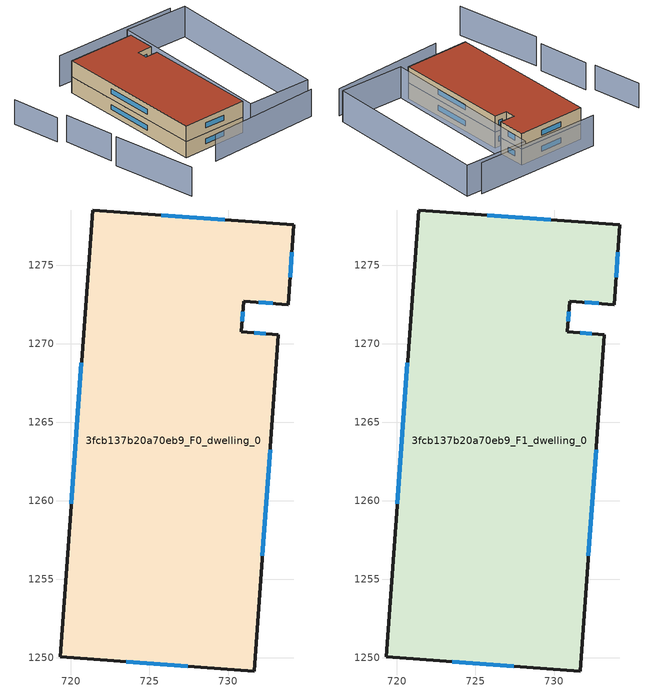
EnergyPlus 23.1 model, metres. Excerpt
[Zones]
3fcb137b20a70eb9_F0_dwelling_0
 floor ground (EU_floor_Construction): 734.2,1277.58 733.83,1272.49 730.99,1272.7 730.85,1270.75 733.21,1270.58 731.66,1249.16 719.3,1250.06 721.37,1278.51 z0
 wall outside (EU_wall_Construction): 719.3,1250.06 731.66,1249.16 733.21,1270.58 730.85,1270.75 730.99,1272.7 733.83,1272.49 734.2,1277.58 721.37,1278.51 719.3,1250.06 z0:3
 window (EU_Window_Construction): 723.53,1249.75 727.43,1249.47 / 720.67,1268.77 720.01,1259.8 / 729.81,1277.9 725.76,1278.19 / 733.96,1274.23 734.07,1275.84 / 731.96,1272.63 732.86,1272.56 / 730.89,1271.42 730.94,1272.03 / 732.4,1270.64 731.66,1270.69 / 732.19,1256.49 732.68,1263.25 z1.03:1.97
3fcb137b20a70eb9_F1_dwelling_0
 floor to 3fcb137b20a70eb9_F0_dwelling_0 (EU_floor_Construction): 734.2,1277.58 733.83,1272.49 730.99,1272.7 730.85,1270.75 733.21,1270.58 731.66,1249.16 719.3,1250.06 721.37,1278.51 z3
 wall outside (EU_wall_Construction): 719.3,1250.06 731.66,1249.16 733.21,1270.58 730.85,1270.75 730.99,1272.7 733.83,1272.49 734.2,1277.58 721.37,1278.51 719.3,1250.06 z3:6
 window (EU_Window_Construction): 723.53,1249.75 727.43,1249.47 / 720.67,1268.77 720.01,1259.8 / 729.81,1277.9 725.76,1278.19 / 733.96,1274.23 734.07,1275.84 / 731.96,1272.63 732.86,1272.56 / 730.89,1271.42 730.94,1272.03 / 732.4,1270.64 731.66,1270.69 / 732.19,1256.49 732.68,1263.25 z4.03:4.97
 roof outside (EU_roof_Construction): 731.66,1249.16 733.21,1270.58 730.85,1270.75 730.99,1272.7 733.83,1272.49 734.2,1277.58 721.37,1278.51 719.3,1250.06 z6
shading: 721.92,1245.81 743.52,1245.04 / 709.21,1267.69 709.98,1258.18 z0:5.1; 709.34,1256.42 710.91,1240.59 z0:5.5; 745.31,1279.37 721.45,1281.4 / 747.55,1278.26 744.48,1246.79 / 744.48,1246.79 732.23,1247.99 / 732.23,1247.99 735.29,1279.45 / 735.29,1279.45 747.55,1278.26 z0:5.8; 707.38,1277.95 708.17,1268.84 z0:4.6
[Building]
EU S2 Campaign: North Axis=0; Terrain=City; Solar Distribution=FullExterior
[Site:Location]
Cape.Town.Intl.AP: Latitude=-33.965; Longitude=18.602; Time Zone=2; Elevation=46
[SizingPeriod:WeatherFileDays]
AnnualSizingPeriod: Begin Month=1; Begin Day of Month=1; End Month=12; End Day of Month=31; Day of Week for Start Day=Monday; Use Weather File Daylight Saving Period=No; Use Weather File Rain and Snow Indicators=No
[MATERIAL]
EU_InternalMass_Material: Roughness=MediumRough; Thickness=0.1; Conductivity=1; Density=1800; Specific Heat=900; Thermal Absorptance=0.9; Solar Absorptance=0.7; Visible Absorptance=0.7
[MATERIAL:NOMASS] Roughness=MediumRough; Thermal Absorptance=0.9; Solar Absorptance=0.7; Visible Absorptance=0.7
Name | Thermal Resistance
EU_wall_NoMass | 0.493876
EU_roof_NoMass | 0.449382
EU_floor_NoMass | 1.25
[WINDOWMATERIAL:SIMPLEGLAZINGSYSTEM]
EU_Window_SimpleGlazing: UFactor=4.4; Solar Heat Gain Coefficient=0.85; Visible Transmittance=0.85
[CONSTRUCTION]
EU_wall_Construction: EU_wall_NoMass
EU_roof_Construction: EU_roof_NoMass
EU_floor_Construction: EU_floor_NoMass
EU_Window_Construction: EU_Window_SimpleGlazing
EU_InternalMass_Construction: EU_InternalMass_Material
[ZONE] Type=1; Multiplier=1; Ceiling Height=autocalculate; Volume=1053.43; Floor Area=autocalculate; Part of Total Floor Area=Yes
3fcb137b20a70eb9_F0_dwelling_0; 3fcb137b20a70eb9_F1_dwelling_0
[INTERNALMASS] Construction=EU_InternalMass_Construction; Surface Area=351.143
Name | Zone or ZoneList
3fcb137b20a70eb9_F0_dwelling_0_EU_InternalMass | 3fcb137b20a70eb9_F0_dwelling_0
3fcb137b20a70eb9_F1_dwelling_0_EU_InternalMass | 3fcb137b20a70eb9_F1_dwelling_0
[OTHEREQUIPMENT] Fuel Type=Electricity; Design Level Calculation Method=Watts/Area; Power per Zone Floor Area=1; Fraction Latent=0; Fraction Radiant=0; Fraction Lost=0; Carbon Dioxide Generation Rate=0; EndUse Subcategory=EU_Step8_InternalGains
Name | Zone or ZoneList or Space or SpaceList | Schedule
EU_Step8_InternalGain_3fcb137b20a70eb9_F0_dwelling_0_f000 | 3fcb137b20a70eb9_F0_dwelling_0 | EU_Step8_GainSchedule_3fcb137b20a70eb9_F0_dwelling_0_f000
EU_Step8_InternalGain_3fcb137b20a70eb9_F1_dwelling_0_f000 | 3fcb137b20a70eb9_F1_dwelling_0 | EU_Step8_GainSchedule_3fcb137b20a70eb9_F1_dwelling_0_f000
[ZONEVENTILATION:DESIGNFLOWRATE] Schedule=EU_AlwaysOn; Design Flow Rate Calculation Method=AirChanges/Hour; Air Changes per Hour=0.64; Ventilation Type=Natural; Fan Pressure Rise=0; Fan Total Efficiency=1; Constant Term Coefficient=1; Temperature Term Coefficient=0; Velocity Term Coefficient=0; Velocity Squared Term Coefficient=0; Minimum Indoor Temperature=-100; Maximum Indoor Temperature=100; Delta Temperature=-100; Minimum Outdoor Temperature=-100; Maximum Outdoor Temperature=100; Maximum Wind Speed=40
Name | Zone or ZoneList or Space or SpaceList
EU_ConstantAir_3fcb137b20a70eb9_F0_dwelling_0 | 3fcb137b20a70eb9_F0_dwelling_0
EU_ConstantAir_3fcb137b20a70eb9_F1_dwelling_0 | 3fcb137b20a70eb9_F1_dwelling_0
[HVACTEMPLATE:THERMOSTAT] Constant Heating Setpoint=20; Constant Cooling Setpoint=50
EU_HeatOnly_3fcb137b20a70eb9_F0_dwelling_0; EU_HeatOnly_3fcb137b20a70eb9_F1_dwelling_0
[HVACTEMPLATE:ZONE:IDEALLOADSAIRSYSTEM] System Availability Schedule=EU_AlwaysOn; Maximum Heating Supply Air Temperature=50; Minimum Cooling Supply Air Temperature=13; Maximum Heating Supply Air Humidity Ratio=0.0156; Minimum Cooling Supply Air Humidity Ratio=0.0077; Heating Limit=NoLimit; Cooling Limit=NoLimit; Heating Availability Schedule=EU_AlwaysOn; Cooling Availability Schedule=EU_CoolingOff; Dehumidification Control Type=ConstantSensibleHeatRatio; Cooling Sensible Heat Ratio=0.7; Dehumidification Setpoint=60; Humidification Control Type=None; Humidification Setpoint=30; Outdoor Air Method=None; Outdoor Air Flow Rate per Person=0.00944; Outdoor Air Flow Rate per Zone Floor Area=0; Outdoor Air Flow Rate per Zone=0; Demand Controlled Ventilation Type=None; Outdoor Air Economizer Type=NoEconomizer; Heat Recovery Type=None; Sensible Heat Recovery Effectiveness=0.7; Latent Heat Recovery Effectiveness=0.65
Name | Template Thermostat
3fcb137b20a70eb9_F0_dwelling_0 | EU_HeatOnly_3fcb137b20a70eb9_F0_dwelling_0
3fcb137b20a70eb9_F1_dwelling_0 | EU_HeatOnly_3fcb137b20a70eb9_F1_dwelling_0
[SIZING:ZONE] Zone Cooling Design Supply Air Temperature Input Method=SupplyAirTemperature; Zone Cooling Design Supply Air Temperature=13; Zone Heating Design Supply Air Temperature Input Method=SupplyAirTemperature; Zone Heating Design Supply Air Temperature=50; Zone Cooling Design Supply Air Humidity Ratio=0.008; Zone Heating Design Supply Air Humidity Ratio=0.008; Cooling Design Air Flow Method=DesignDay; Cooling Design Air Flow Rate=0; Cooling Minimum Air Flow per Zone Floor Area=0.000762; Cooling Minimum Air Flow=0; Cooling Minimum Air Flow Fraction=0.2; Heating Design Air Flow Method=DesignDay; Heating Design Air Flow Rate=0; Heating Maximum Air Flow per Zone Floor Area=0.002032; Heating Maximum Air Flow=0.141576; Heating Maximum Air Flow Fraction=0.3; Account for Dedicated Outdoor Air System=No; Dedicated Outdoor Air System Control Strategy=NeutralSupplyAir; Dedicated Outdoor Air Low Setpoint Temperature for Design=autosize; Dedicated Outdoor Air High Setpoint Temperature for Design=autosize; Zone Load Sizing Method=Sensible Load Only No Latent Load; Zone Latent Cooling Design Supply Air Humidity Ratio Input Method=HumidityRatioDifference; Zone Cooling Design Supply Air Humidity Ratio Difference=0.005; Zone Latent Heating Design Supply Air Humidity Ratio Input Method=HumidityRatioDifference; Zone Humidification Design Supply Air Humidity Ratio Difference=0.005
3fcb137b20a70eb9_F0_dwelling_0; 3fcb137b20a70eb9_F1_dwelling_0
[SCHEDULE:CONSTANT]
Name | Hourly Value
EU_AlwaysOn | 1
EU_CoolingOff | 0
[SCHEDULE:FILE] Column Number=1; Rows to Skip at Top=0; Number of Hours of Data=8760; Column Separator=Comma; Interpolate to Timestep=No; Minutes per Item=60; Adjust Schedule for Daylight Savings=Yes
Name | File
EU_Step8_GainSchedule_3fcb137b20a70eb9_F0_dwelling_0_f000 | ../../schedules/3fcb137b20a70eb9/3fcb137b20a70eb9_F0_dwelling_0_f000_gain.csv
EU_Step8_GainSchedule_3fcb137b20a70eb9_F1_dwelling_0_f000 | ../../schedules/3fcb137b20a70eb9/3fcb137b20a70eb9_F1_dwelling_0_f000_gain.csv
